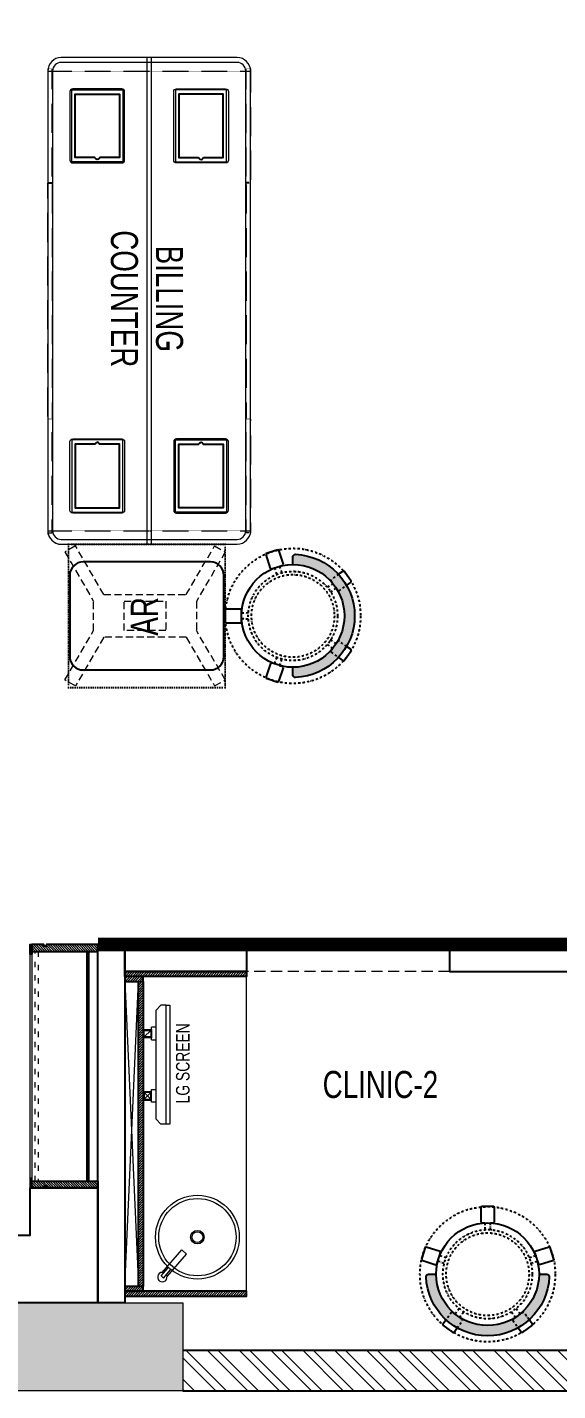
# Model space of a CAD drawing. Header units: feet. Extents: x 3060731 to 3073674, y -5462724 to -5455094.
# Drawn here: x 3068343 to 3070304, y -5462724 to -5457682 of the extents above; entities that cross this region are included whole.
import ezdxf

# ---------------------------------------------------------------- set-up
doc = ezdxf.new("R2010")
doc.units = ezdxf.units.FT
doc.header["$LTSCALE"] = 33
doc.header["$MEASUREMENT"] = 0
for name, pattern in [('a_p6_plan_L18$0$HIDDEN', [0.375, 0.25, -0.125]), ('ACAD_ISO03W100', [30, 12, -18]), ('DASHDOT2', [0.5, 0.25, -0.125, 0, -0.125]), ('DOT', [0.25, 0, -0.25]), ('HIDDEN2', [4.7624999999999975, 3.174999999999998, -1.587499999999999]), ('HIDDENX2', [0.75, 0.5, -0.25])]:
    doc.linetypes.add(name, pattern=pattern)
doc.layers.add('A-WALL', color=1, linetype='Continuous')
for name, color, linetype, lineweight in [('Column', 243, 'Continuous', 9), ('Floor-Unit', 1, 'Continuous', 13), ('HATCH', 9, 'Continuous', 9), ('LENS-CURTAIN', 5, 'a_p6_plan_L18$0$HIDDEN', 9), ('LENS-FURNITURE', 13, 'Continuous', 9), ('LENS-PARTITION', 21, 'Continuous', 25), ('LENS-TEXT', 31, 'Continuous', 5), ('LENS_DIMENSION', 193, 'Continuous', 0), ('LENS_TEXT', 31, 'Continuous', 5), ('LK-FF&E FLOOR', 1, 'Continuous', 9), ('LK-FF&E WALL', 1, 'Continuous', 9), ('LK-FLUTTED FINISH', 20, 'Continuous', 30), ('LK-IT', 3, 'Continuous', 18), ('LN-ELEVATION-1', 81, 'Continuous', 25), ('LN-ELEVATION-2', 103, 'Continuous', 20), ('LN-ELEVATION-3', 125, 'Continuous', 18), ('LN-ELEVATION-4', 145, 'Continuous', 13), ('LN-HATCH', 251, 'Continuous', 0), ('TV', 92, 'Continuous', 18)]:
    doc.layers.add(name, color=color, linetype=linetype, lineweight=lineweight)
doc.styles.add('LK TXT', font='GILC____.TTF', dxfattribs={"height": 100})
doc.styles.get("Standard").update_dxf_attribs({"font": 'GILC____.TTF'})
pattern_1 = [(45, (4208834.246730669, 1706614.740126447), (-4.490128060534575, 4.490128060534575), [])]
pattern_2 = [(45, (4209134.246730668, 1706614.740126447), (-4.490128060534575, 4.490128060534575), [])]

# ---------------------------------------------------------------- blocks, each defined once
blk = doc.blocks.new('A$C050f36e8')
at = {"layer": 'Column'}
h = blk.add_hatch(color=8, dxfattribs=at)
h.dxf.hatch_style = 1
h.paths.add_polyline_path([(-12530, 3.7252903e-09), (-12530, 585.0000000074506), (-12910, 585.0000000074506), (-12910, 3.7252903e-09)])
h.paths.add_polyline_path([(-12530, 7045), (-12530, 7630.000000003725), (-12909.99999999814, 7630.000000003725), (-12909.99999999814, 7045)])
h.paths.add_polyline_path([(-8595, 7305), (-8595, 7630.000000003725), (-9265, 7630.000000003725), (-9265, 7305)])
h.paths.add_polyline_path([(-8595, 3.7252903e-09), (-8595, 325.0000000074506), (-9265, 325.0000000074506), (-9265, 3.7252903e-09)])
h.paths.add_polyline_path([(-4755, 3.7252903e-09), (-4755, 325.0000000037253), (-5430, 325.0000000037253), (-5430, 3.7252903e-09)])
h.paths.add_polyline_path([(-4755, 7305.000000003726), (-4755, 7630.000000003725), (-5430, 7630.000000003725), (-5430, 7305.000000003726)])
h.paths.add_polyline_path([(-1395, 6990.000000003725), (-1395, 7630.000000003725), (-1645, 7630.000000003725), (-1645, 6990.000000003725)])
h.paths.add_polyline_path([(-1395, 1240.000000003725), (-1395, 1790.000000003725), (-1645, 1790.000000003725), (-1645, 1240.000000003725)])
at = {"layer": 'LN-HATCH'}
h = blk.add_hatch(dxfattribs=at)
h.set_pattern_fill('ANSI32', color=256, scale=222, angle=-90.00000000000001)
h.set_pattern_definition([(315, (-2979398.291649176, 5461559.516613895), (58.86663953378009, 58.86663953378008), []), (315, (-2979398.291649176, 5461520.272187605), (58.86663953378009, 58.86663953378008), [])])
h.paths.add_polyline_path([(-1395, 4300.000000003725), (-1395, 6990.000000003725), (-1545, 6990.000000003725), (-1545, 4300.000000003725)])
h.paths.add_polyline_path([(-1395.000000000931, 1790.000000003725), (-1395, 3130), (-1545, 3130), (-1545, 1790.000000003725)])
h.paths.add_polyline_path([(-150, 1240.000000003725), (-150, 150.0000000037253), (-585, 150.0000000037253), (-585, 3.7252903e-09), (0, 3.7252903e-09), (0, 1390.000000003725), (-1395, 1390.000000003725), (-1395, 1240.000000003725)])
h.paths.add_polyline_path([(-1185, 3.7252903e-09), (-1185, 150.0000000037253), (-2450, 150.0000000037253), (-2450, 1390.000000003725), (-2600, 1390.000000003725), (-2600, 150.0000000037253), (-4755, 150.0000000037253), (-4755, 3.7252903e-09)])
h.paths.add_polyline_path([(-1645, 7480.000000003726), (-1645, 7630.000000003725), (-4755, 7630.000000003725), (-4755, 7480.000000003726)])
h.paths.add_polyline_path([(-9265, 7480.000000003726), (-9265, 7630.000000003725), (-12530, 7630.000000003725), (-12530, 7480.000000003726)])
h.paths.add_polyline_path([(-9265, 3.7252903e-09), (-9265, 150.0000000037253), (-12530, 150.0000000037253), (-12530, 3.7252903e-09)])
at = {"layer": 'A-WALL'}
for p, q in [((-4755, 150.0000000037253), (-2600, 150.0000000037253)), ((-4755, 3.7252903e-09), (-1185, 3.7252903e-09))]:
    blk.add_line(p, q, dxfattribs=at)
at = {"layer": 'Column'}
blk.add_lwpolyline([(-4755, 325.0000000037253), (-4755, 3.7252903e-09), (-5430, 3.7252903e-09), (-5430, 325.0000000037253)], close=True, dxfattribs=at)
blk = doc.blocks.new('CLINIC SCREEN')
at = {"layer": 'TV', "ltscale": 12}
for p, q in [((-220.0000000000082, -19.41163062257681), (-200.5883693773149, 0)), ((200.5883693773149, 0), (-200.5883693773149, 0)), ((-138.5315413423604, 0), (-138.5315413423604, 15.514207008644)), ((-138.5315413423604, 15.514207008644), (-91.98892031613741, 15.514207008644)), ((-91.98892031613741, 15.514207008644), (-91.98892031613741, 0)), ((91.98892031610741, 15.514207008644), (91.98892031610741, 0)), ((91.98892031610741, 15.514207008644), (138.5315413423595, 15.514207008644)), ((138.5315413423595, 0), (138.5315413423595, 15.514207008644)), ((219.9999999999918, -19.41163062257681), (200.5883693773149, 0)), ((-220.0000000000082, -38.82326124538668), (-220.0000000000082, -19.41163062257681)), ((219.9999999999918, -38.82326124538668), (219.9999999999918, -19.41163062257681))]:
    blk.add_line(p, q, dxfattribs=at)
at = {"layer": 'TV'}
for p, q in [((-103.1090284836336, 42.85441964946222), (-127.4114311772946, 18.55201695591665)), ((-127.4114311772946, 42.85441964946222), (-103.1090284836336, 18.55201695591665)), ((102.7052824410566, 42.85441964946222), (127.007685134602, 18.55201695591665))]:
    blk.add_line(p, q, dxfattribs=at)
for points in [[(-130.4492315140169, 15.51421661919448), (-100.0712281470269, 15.51421661919448), (-100.0712281470269, 45.89221998606814), (-130.4492315140169, 45.89221998606814)], [(-127.4114311772946, 18.55201695591665), (-103.1090284836336, 18.55201695591665), (-103.1090284836336, 42.85441964946222), (-127.4114311772946, 42.85441964946222)], [(130.0454854713243, 15.51421661919448), (99.66748210433435, 15.51421661919448), (99.66748210433435, 45.89221998606814), (130.0454854713243, 45.89221998606814)], [(127.007685134602, 18.55201695591665), (102.7052824410566, 18.55201695591665), (102.7052824410566, 42.85441964946222), (127.007685134602, 42.85441964946222)]]:
    blk.add_lwpolyline(points, close=True, dxfattribs=at)
at = {"layer": 'TV', "ltscale": 12}
blk.add_lwpolyline([(-220.0000000000082, -51.71278328332107), (-220.0000000000082, -38.82326124538668), (219.9999999999918, -38.82326124538668), (219.9999999999918, -51.71278328332107)], close=True, dxfattribs=at)
at = {"layer": 'Floor-Unit', "color": 0, "ltscale": 2, "insert": (5.199680584678389, -100.4085774972336), "char_height": 50, "attachment_point": 5}
blk.add_mtext_dynamic_manual_height_columns('LG SCREEN', width=466.4796511627907, gutter_width=12.5, heights=[0], dxfattribs=at)
blk = doc.blocks.new('DR STOOL')
at = {"layer": 'HATCH'}
h = blk.add_hatch(dxfattribs=at)
h.set_pattern_fill('ANSI36', color=250, angle=-90.00000000000001)
h.set_pattern_definition([(315, (-227.8099174643867, 917.3997257252777), (6.173926083235043, -1.683798022700468), [7.9375, -1.587499999999999, 0, -1.587499999999999])])
edge = h.paths.add_edge_path()
edge.add_line((-190.0000000041909, 4.511094e-10), (-218.6899174675346, 4.511094e-10))
edge.add_arc((-218.6899174670689, 9.120000000388245), 9.119999999940092, 177.6119845363388, 269.9999999996136, ccw=False)
edge.add_arc((-1.8626451e-09, 3.565219e-10), 228.000000002257, 2.3880154632688004, 177.6119845367313, ccw=False)
edge.add_arc((218.6899174633436, 9.120000000497384), 9.120000000051716, -90.00000000034493, 2.3880154629299, ccw=False)
edge.add_line((218.6899174633436, 4.511094e-10), (190, 4.511094e-10))
edge.add_arc((-1.8626451e-09, 4.511094e-10), 190.000000001979, -1.27e-14, 180)
at = {"layer": 'LN-ELEVATION-1', "color": 1, "ltscale": 100}
for p, q in [((-128.6221585394814, 215.4841044476634), (-165.2704676063731, 189.0243927398114)), ((-124.7228340068832, 214.8545704018979), (-128.6221585394814, 215.4841044476634)), ((-112.6981821293011, 198.1996966340157), (-124.7228340068832, 214.8545704018979)), ((124.7553772013634, 214.9803744515593), (112.5488144652918, 198.2845540212292)), ((128.7014972954057, 215.5933048763618), (124.7553772013634, 214.9803744515593)), ((128.7014972954057, 215.5933048763618), (124.7553772013634, 214.9803744515593)), ((165.1911288509145, 188.915192311113), (128.7014972954057, 215.5933048763618)), ((165.1911288509145, 188.915192311113), (128.7014972954057, 215.5933048763618)), ((-165.2704676063731, 189.0243927398114), (-165.9069543029182, 185.0820035930228)), ((-165.9069543029182, 185.0820035930228), (-153.8003208162263, 168.3135803133482)), ((153.6734594982117, 168.4294150282658), (165.7973639420234, 185.0121775862135)), ((165.7973639420234, 185.0121775862135), (165.1911288509145, 188.915192311113)), ((165.7973639420234, 185.0121775862135), (165.1911288509145, 188.915192311113)), ((-191.2928382232785, -35.45407700946089), (-242.9550312487409, -52.24013893969095)), ((-187.9259491492994, -37.1695928365807), (-191.2928382232785, -35.45407700946089)), ((-184.1424400564283, -48.81403796559607), (-187.9259491492994, -37.1695928365807)), ((188.0651108901948, -36.96233201187715), (184.0504167033359, -49.19388854173303)), ((191.3981811110861, -35.27656588272658), (188.0651108901948, -36.96233201187715)), ((243.0100176925771, -52.21682526778022), (191.3981811110861, -35.27656588272658)), ((-242.9550312487409, -52.24013893969095), (-244.7482102331705, -55.75945052818861)), ((-244.7482102331705, -55.75945052818861), (-230.7800458371639, -98.74904560100549)), ((-230.7800458371639, -98.74904560100549), (-227.2218665438704, -100.5620286722478)), ((-227.2218665438704, -100.5620286722478), (-175.5596735184081, -83.7759667420105)), ((-173.8639617776498, -80.4479453730819), (-177.8421125086024, -68.2044548037811)), ((-175.5596735184081, -83.7759667420105), (-173.8639617776498, -80.4479453730819)), ((177.6922140880488, -68.56540505095472), (173.8739495249465, -80.1985000452405)), ((173.8739495249465, -80.1985000452405), (175.5794035866856, -83.5704969359358)), ((175.5794035866856, -83.5704969359358), (227.1912401677109, -100.5107563209894)), ((227.1912401677109, -100.5107563209894), (230.715890809428, -98.7280946081737)), ((230.715890809428, -98.7280946081737), (244.8123673382215, -55.78040257930116)), ((244.8123673382215, -55.78040257930116), (243.0100176925771, -52.21682526778022)), ((-22.72193054761737, -190.2142363802995), (-25.39390889601782, -192.886214728569)), ((-25.39390889601782, -192.886214728569), (-25.39390889601782, -247.2070584567482)), ((-10.47823652112856, -190.2142363802995), (-22.72193054761737, -190.2142363802995)), ((22.78362171910703, -190.2142363802995), (9.910054048988968, -190.2142363802995)), ((25.42475448176265, -192.8553691428751), (22.78362171910703, -190.2142363802995)), ((25.42475448176265, -247.1762128710543), (25.42475448176265, -192.8553691428751)), ((-25.39390889601782, -247.2070584567482), (-22.60096735274419, -250)), ((-22.60096735274419, -250), (22.60096735274419, -250)), ((22.60096735274419, -250), (25.42475448176265, -247.1762128710543))]:
    blk.add_line(p, q, dxfattribs=at)
at = {"layer": 'LN-ELEVATION-1', "linetype": 'DASHDOT2'}
for p, q in [((-153.8003208162263, 168.3135803133482), (-134.1093360339291, 141.0403694751003)), ((-92.92521573789418, 170.8129362839827), (-112.6981821293011, 198.1996966340157)), ((-103.4542870586738, 159.9154408004979), (-93.52748446213081, 167.0824927485227)), ((-88.15393704269081, 139.4771787207864), (-103.4542870586738, 159.9154408004979)), ((-93.52748446213081, 167.0824927485227), (-92.92521573789418, 170.8129362839827)), ((103.6608748426661, 159.8406005539291), (88.19885099539533, 139.4487815762331)), ((112.5488144652918, 198.2845540212292), (92.69529851106927, 171.1294289919315)), ((92.69529851106927, 171.1294289919315), (93.26858203159645, 167.4385604566923)), ((93.26858203159645, 167.4385604566923), (103.6608748426661, 159.8406005539291)), ((133.7372852512635, 141.1612321265929), (153.6734594982117, 168.4294150282658)), ((-134.1093360339291, 141.0403694751003), (-130.4219571123831, 140.4450534014686)), ((-130.4219571123831, 140.4450534014686), (-119.9844727469608, 147.9808124662595)), ((-119.9844727469608, 147.9808124662595), (-105.3687285655178, 126.9741353208374)), ((105.4096150295809, 126.94019481352), (120.1194891873747, 147.8074627162714)), ((120.1194891873747, 147.8074627162714), (130.0033113472163, 140.5812532722048)), ((130.0033113472163, 140.5812532722048), (133.7372852512635, 141.1612321265929)), ((-159.954806596972, -40.49024384317454), (-184.1424400564283, -48.81403796559607)), ((184.0504167033359, -49.19388854173303), (159.8786162491887, -40.79004861696012)), ((-177.8421125086024, -68.2044548037811), (-153.4148110738024, -60.73628028803068)), ((153.3006618716754, -61.02382378749462), (177.6922140880488, -68.56540505095472)), ((-10.92024635523557, -164.6382343793375), (-10.47823652112856, -190.2142363802995)), ((9.910054048988968, -190.2142363802995), (10.35584833659231, -164.674698740353))]:
    blk.add_line(p, q, dxfattribs=at)
at = {"layer": 'LN-ELEVATION-1', "color": 1, "ltscale": 100}
blk.add_lwpolyline([(-190.0000000023283, 0), (-218.6899174656719, 0, -0.4264743413925903), (-227.8019973598421, 9.5, -0.959166304662544), (227.8019973593764, 9.5, -0.4264743413925903), (218.6899174647406, 0), (190.0000000013969, 0)], format="xyb", dxfattribs=at)
at = {"layer": 'LN-ELEVATION-1', "linetype": 'DASHDOT2'}
for radius in [250, 165, 153]:
    blk.add_circle((0, 0), radius, dxfattribs=at)
at = {"layer": 'LN-ELEVATION-1', "color": 1, "ltscale": 100}
blk.add_circle((0, 0), 190, dxfattribs=at)
blk = doc.blocks.new('rtf')
at = {"color": 0, "linetype": 'ByBlock', "lineweight": -2}
for p, q in [((16412.5253540573, -172798.8148984113), (16452.40026456733, -172798.8148984113)), ((16412.5253540573, -172810.8148984113), (16412.5253540573, -172798.8148984113)), ((16425.26329468148, -172793.1007600746), (16535.26329468148, -172793.1007600746)), ((16535.26329468148, -172793.1007600746), (16535.26329468148, -172817.1007600746)), ((16412.5253540573, -172810.8148984113), (16452.40026456733, -172810.8148984113)), ((16425.26329468148, -172817.1007600746), (16535.26329468148, -172817.1007600746))]:
    blk.add_line(p, q, dxfattribs=at)
for centre, radius, start, end in [((16412.5253540573, -172805.1007600746), 17.5, 21.05058810897431, 340.9421780194656), ((16444.53660690578, -172804.8148984114), 9.891264419597851, 322.656233941354, 37.34376605891414)]:
    blk.add_arc(centre, radius, start, end, dxfattribs=at)
blk = doc.blocks.new('dsg')
at = {"color": 0, "linetype": 'ByBlock', "lineweight": -2}
for radius in [155, 143, 25, 20]:
    blk.add_circle((11491.5035008227, -171102.5847399924), radius, dxfattribs=at)
blk.add_blockref('rtf', (-5117.472106590168, 1702.9323767405), dxfattribs=at)
blk = doc.blocks.new('CLINIC - CABINET SINK')
at = {"layer": 'LN-HATCH', "ltscale": 0.5}
h = blk.add_hatch(dxfattribs=at)
h.set_pattern_fill('ANSI31', color=256, scale=2)
h.set_pattern_definition([(45, (4052861.500382861, 1708016.355767586), (-4.490128060534575, 4.490128060534575), [])])
h.paths.add_polyline_path([(-563.359543572413, 156.9999999999999), (564.640456427587, 156.9999999999999), (564.640456427587, 174.9999999999999), (-563.359543572413, 174.9999999999999)])
h.paths.add_polyline_path([(582.6404564275867, 225), (600.6404564275867, 225), (600.6404564275867, -225), (582.6404564275867, -225)])
h.paths.add_polyline_path([(564.640456427587, 225), (582.6404564275867, 225), (582.6404564275867, 156.9999999999999), (564.640456427587, 156.9999999999999)])
h.paths.add_polyline_path([(-581.359543572413, 225), (-599.359543572413, 225), (-599.359543572413, -225), (-581.359543572413, -225)])
h.paths.add_polyline_path([(-581.359543572413, 225), (-563.359543572413, 225), (-563.359543572413, 156.9999999999999), (-581.359543572413, 156.9999999999999)])
at = {"layer": 'LN-ELEVATION-1', "ltscale": 0.5}
for points in [[(-581.359543572413, 225), (-599.359543572413, 225), (-599.359543572413, -225), (-581.359543572413, -225)], [(-581.359543572413, 225), (-563.359543572413, 225), (-563.359543572413, 156.9999999999999), (-581.359543572413, 156.9999999999999)], [(564.640456427587, 225), (582.6404564275867, 225), (582.6404564275867, 156.9999999999999), (564.640456427587, 156.9999999999999)], [(582.6404564275867, 225), (600.6404564275867, 225), (600.6404564275867, -225), (582.6404564275867, -225)], [(-563.359543572413, 156.9999999999999), (564.640456427587, 156.9999999999999), (564.640456427587, 174.9999999999999), (-563.359543572413, 174.9999999999999)]]:
    blk.add_lwpolyline(points, close=True, dxfattribs=at)
at = {"layer": 'LN-ELEVATION-2', "ltscale": 0.5}
blk.add_line((582.6404564275867, -225), (-581.359543572413, -225), dxfattribs=at)
at = {"layer": 'LN-HATCH', "ltscale": 0.5}
for p, q in [((564.640456427587, 225), (-563.359543572413, 174.9999999999999)), ((-563.359543572413, 225), (564.640456427587, 174.9999999999999))]:
    blk.add_line(p, q, dxfattribs=at)
at = {"layer": 'LN-ELEVATION-3', "xscale": -1, "rotation": 41.1558274151866}
blk.add_blockref('dsg', (-103569.3304926871, 136346.6509754679), dxfattribs=at)
blk = doc.blocks.new('I-PAD Frame')
at = {"color": 3, "linetype": 'Continuous'}
blk.add_lwpolyline([(357868.7410323084, -232321.1361381283), (358122.7410323085, -232321.1361381283, 0.4142135623713902), (358132.7410323086, -232311.1361381283), (358132.7410323086, -232129.1361381283, 0.4142135623713902), (358122.7410323085, -232119.1361381283), (357868.7410323084, -232119.1361381283, 0.4142135623713902), (357858.7410323085, -232129.1361381283), (357858.7410323085, -232311.1361381283, 0.4142135623713902)], format="xyb", close=True, dxfattribs=at)
at = {"color": 3, "linetype": 'Continuous', "lineweight": 25}
blk.add_lwpolyline([(358113.2410323085, -232229.6755301424), (358113.2410323085, -232302.1361381283), (357878.2410323086, -232302.1361381283), (357878.2410323086, -232138.1361381283), (358113.2410323085, -232138.1361381283), (358113.2410323085, -232210.5967461141, 0.3275382217372251), (358114.6410323081, -232212.5046245168, -0.733799385757267), (358114.6410323086, -232227.7676517396, 0.3275382217372252)], format="xyb", close=True, dxfattribs=at)
blk = doc.blocks.new('Billing Counter 1800')
at = {"color": 5, "linetype": 'HIDDENX2', "ltscale": 0.025}
for p, q in [((-849.9999978118577, -374.9978339364752), (-850.0000002956948, 375)), ((849.9999976539983, -374.9978339364752), (850.0000001378356, 375))]:
    blk.add_line(p, q, dxfattribs=at)
at = {"color": 0, "linetype": 'Continuous'}
for p, q in [((850, 375), (-850, 375)), ((900, -325), (900, 325)), ((-850, -375), (850, -375))]:
    blk.add_line(p, q, dxfattribs=at)
at = {"color": 2, "linetype": 'Continuous'}
blk.add_line((849, -375), (849.9999976539983, -374.9978339364752), dxfattribs=at)
at = {"color": 2, "linetype": 'HIDDENX2', "ltscale": 0.025}
for points in [[(-857.9999984272289, 375), (-437.4115580061916, 375), (-437.4115580851212, 358), (-857.9999985061586, 358)], [(435.3333326776046, 375), (-435.2551077436656, 375), (-435.2551076647359, 358), (435.3333327565342, 358)], [(437.3333327565342, 375), (857.9217731775715, 375), (857.9217730986419, 358), (437.3333326776046, 358)], [(-857.9999984272289, -375), (-437.4115580061916, -375), (-437.4115580851212, -358), (-857.9999985061586, -358)], [(435.3333326776046, -375), (-435.2551077436656, -375), (-435.2551076647359, -358), (435.3333327563014, -358)], [(437.3333327563013, -375), (857.9217731775715, -375), (857.9217730986419, -358), (437.3333326776046, -358)]]:
    blk.add_lwpolyline(points, close=True, dxfattribs=at)
at = {"color": 5, "linetype": 'Continuous'}
for points in [[(-780.9166655030566, 97.25000000000001), (-513.9166655030567, 97.25000000000001), (-513.9166655030567, 286.25), (-780.9166655030566, 286.25)], [(780.9166655030566, 97.25000000000001), (513.9166655030567, 97.25000000000001), (513.9166655030567, 286.25), (780.9166655030566, 286.25)], [(-780.9166655030566, -97.25000000000001), (-513.9166655030567, -97.25000000000001), (-513.9166655030567, -286.25), (-780.9166655030566, -286.25)], [(780.9166655030566, -97.25000000000001), (513.9166655030567, -97.25000000000001), (513.9166655030567, -286.25), (780.9166655030566, -286.25)]]:
    blk.add_lwpolyline(points, close=True, dxfattribs=at)
at = {"color": 5, "linetype": 'HIDDENX2', "ltscale": 0.025}
blk.add_lwpolyline([(850, 8.5), (-850, 8.5), (-850, -8.5), (850, -8.5)], close=True, dxfattribs=at)
at = {"color": 0, "linetype": 'Continuous'}
for centre, radius, start, end in [((-850, 325), 50.0000000000291, 90, 180), ((849.999999999767, 325), 50.00000000005822, 0, 90), ((849.999999999767, -325), 50.0000000000291, 270, 0)]:
    blk.add_arc(centre, radius, start, end, dxfattribs=at)
at = {"layer": 'LN-ELEVATION-2'}
blk.add_line((-900, 325), (-900, -325), dxfattribs=at)
for points in [[(850, 375), (-850, 375, 0.4142135623725836), (-900, 325), (-900, -325, 0.4142135623725836), (-850, -375), (850, -375, 0.4142135623725837), (900, -325), (900, 325, 0.4142135623725836)], [(850, 357), (-850, 357, 0.4142135623730951), (-882, 325), (-882, -325, 0.4142135623730951), (-850, -357), (850, -357, 0.4142135623730951), (882, -325), (882, 325, 0.4142135623730951)]]:
    blk.add_lwpolyline(points, format="xyb", close=True, dxfattribs=at)
blk.add_lwpolyline([(-900, -8.5), (900, -8.5), (900, 8.5), (-900, 8.5)], close=True, dxfattribs=at)
blk.add_arc((-850, -325), 50.00000000005822, 180, 270, dxfattribs=at)
at = {"color": 2, "linetype": 'Continuous', "xscale": -1, "rotation": 180}
blk.add_blockref('I-PAD Frame', (-358643.1576978308, -232028.3861380983), dxfattribs=at)
at = {"color": 2, "linetype": 'Continuous', "rotation": 180}
blk.add_blockref('I-PAD Frame', (358643.1576977922, -232028.3861381579), dxfattribs=at)
at = {"color": 2, "linetype": 'Continuous'}
blk.add_blockref('I-PAD Frame', (-358643.1576978113, 232028.3861381281), dxfattribs=at)
at = {"color": 2, "linetype": 'Continuous', "xscale": -1}
blk.add_blockref('I-PAD Frame', (358643.1576978117, 232028.3861381281), dxfattribs=at)
at = {"layer": 'LENS-TEXT', "color": 0, "linetype": 'Continuous', "ltscale": 3, "insert": (-7.865375894587486, -8.871815700083971), "char_height": 100, "attachment_point": 5, "style": 'LK TXT'}
blk.add_mtext_dynamic_manual_height_columns('BILLING COUNTER', width=353.0555573365615, gutter_width=0.5, heights=[0], dxfattribs=at)
blk = doc.blocks.new('JJ SH 900')
at = {"layer": 'LN-HATCH', "ltscale": 0.5}
h = blk.add_hatch(dxfattribs=at)
h.set_pattern_fill('ANSI31', color=256, scale=50)
h.set_pattern_definition([(45, (0, 0), (-4.419417382415921, 4.419417382415921), [])])
h.paths.add_polyline_path([(-911.7948143622632, 1.45519e-11), (-911.7948143622632, -189.9999999999854), (-905.7948143622637, -189.9999999999854), (-905.7948143622637, -199.9999999999854), (-911.7948143622632, -199.9999999999854), (-911.7948143622632, -243.9999999999855), (-886.7948143622632, -243.9999999999855), (-886.7948143622632, 1.45519e-11)])
h = blk.add_hatch(dxfattribs=at)
h.set_pattern_fill('ANSI31', color=256, scale=2)
h.set_pattern_definition(pattern_1)
h.paths.add_polyline_path([(-11.79481436226342, 1.45519e-11), (-11.79481436226342, -189.9999999999854), (-17.79481436226342, -189.9999999999854), (-17.79481436226342, -199.9999999999854), (-11.79481436226342, -199.9999999999854), (-11.79481436226342, -243.9999999999855), (-36.79481436226343, -243.9999999999855), (-36.79481436226343, 1.45519e-11)])
h = blk.add_hatch(dxfattribs=at)
h.set_pattern_fill('ANSI31', color=256, scale=2)
h.set_pattern_definition(pattern_2)
h.paths.add_polyline_path([(-36.79481436224887, -40), (-886.7948143622632, -39.99999999998546), (-886.7948143622632, -33.99999999998545), (-36.79481436224887, -34)])
h = blk.add_hatch(dxfattribs=at)
h.set_pattern_fill('ANSI31', color=256, scale=2)
h.set_pattern_definition(pattern_2)
h.paths.add_polyline_path([(-876.7948143622632, -243.9999999999855), (-876.7948143622632, -249.9999999999854), (-911.7948143622632, -249.9999999999854), (-911.7948143622632, -243.9999999999855)])
h = blk.add_hatch(dxfattribs=at)
h.set_pattern_fill('ANSI31', color=256, scale=2)
h.set_pattern_definition(pattern_1)
h.paths.add_polyline_path([(-46.79481436226342, -243.9999999999855), (-46.79481436226342, -249.9999999999854), (-11.79481436226342, -249.9999999999854), (-11.79481436226342, -243.9999999999855)])
at = {"layer": 'LN-ELEVATION-1', "ltscale": 0.5}
for points in [[(-911.7948143622632, 1.45519e-11), (-911.7948143622632, -189.9999999999854), (-905.7948143622637, -189.9999999999854), (-905.7948143622637, -199.9999999999854), (-911.7948143622632, -199.9999999999854), (-911.7948143622632, -243.9999999999855), (-886.7948143622632, -243.9999999999855), (-886.7948143622632, 1.45519e-11)], [(-11.79481436226342, 1.45519e-11), (-11.79481436226342, -189.9999999999854), (-17.79481436226342, -189.9999999999854), (-17.79481436226342, -199.9999999999854), (-11.79481436226342, -199.9999999999854), (-11.79481436226342, -243.9999999999855), (-36.79481436226343, -243.9999999999855), (-36.79481436226343, 1.45519e-11)], [(-36.79481436226343, -39.99999999998546), (-886.7948143622632, -39.99999999998546), (-886.7948143622632, -33.99999999998545), (-36.79481436226343, -33.99999999998545)], [(-876.7948143622632, -243.9999999999855), (-876.7948143622632, -249.9999999999854), (-911.7948143622632, -249.9999999999854), (-911.7948143622632, -243.9999999999855)], [(-46.79481436226342, -243.9999999999855), (-46.79481436226342, -249.9999999999854), (-11.79481436226342, -249.9999999999854), (-11.79481436226342, -243.9999999999855)]]:
    blk.add_lwpolyline(points, close=True, dxfattribs=at)
at = {"layer": 'LN-ELEVATION-3', "ltscale": 0.5}
for p, q in [((-886.7948143622632, 1.45519e-11), (-36.79481436226343, 1.45519e-11)), ((-876.7948143622632, -243.9999999999855), (-46.79481436226342, -243.9999999999855)), ((-46.79481436226342, -249.9999999999854), (-876.7948143622632, -249.9999999999854))]:
    blk.add_line(p, q, dxfattribs=at)
at = {"layer": 'LN-ELEVATION-4', "linetype": 'ACAD_ISO03W100', "ltscale": 0.05}
blk.add_lwpolyline([(-886.7948143622632, -219.9999999999854), (-36.79481436226343, -219.9999999999854), (-36.79481436226343, -231.9999999999855), (-886.7948143622632, -231.9999999999855)], close=True, dxfattribs=at)
blk = doc.blocks.new('AR')
at = {"layer": 'LN-ELEVATION-2', "linetype": 'DOT', "lineweight": 25}
blk.add_lwpolyline([(0, 13.41378593863919), (530, 13.41378593863919), (530, 593.4137859386392), (0, 593.4137859386392)], close=True, dxfattribs=at)
at = {"layer": 'LN-ELEVATION-2', "lineweight": 25}
blk.add_lwpolyline([(465, 68.22063546301797), (465, 538.2206354630179, 0.4142135623730951), (415, 588.2206354630177), (115, 588.2206354630177, 0.4142135623730951), (65, 538.2206354630179), (65, 68.22063546301797, 0.4142135623730951), (115, 18.22063546301797), (415, 18.22063546301797, 0.4142135623730951)], format="xyb", close=True, dxfattribs=at)
at = {"layer": 'LN-ELEVATION-4', "linetype": 'HIDDEN2', "ltscale": 0.25}
for points in [[(185.8456009030342, 448.8780772723258), (5.888936847448348, 554.0078910568263), (28.48512306064368, 593.350836840691), (211.0874861851335, 486.6754184374586)], [(344.154399111867, 448.8780772762837), (524.1110631600021, 554.0078910947777), (501.5148769393563, 593.3508368753828), (318.9125138223171, 486.6754184374586)], [(211.0874861851335, 486.6754184376913), (318.9125138223171, 486.6754184376913)], [(185.8456009030342, 144.472759603057), (185.8456009030342, 448.8780772723258)], [(344.154399111867, 448.8780772762837), (344.154399111867, 144.4727595990989)], [(185.8456009030342, 144.472759603057), (5.888936847448348, 39.34294581855647), (28.48512306064368, 3.46917659e-08), (211.0874861851335, 106.6754184379242)], [(318.9125138223171, 106.6754184376914), (211.0874861851335, 106.6754184376914)], [(344.154399111867, 144.4727595990989), (524.1110631600021, 39.34294578060508), (501.5148769393563, 0), (318.9125138223171, 106.6754184379242)]]:
    blk.add_lwpolyline(points, dxfattribs=at)
blk.add_lwpolyline([(210.8456009030342, 373.9866790841333), (319.154399111867, 373.9866790841333), (319.154399111867, 219.3641577917151), (210.8456009030342, 219.3641577917151)], close=True, dxfattribs=at)

msp = doc.modelspace()

# ---------------------------------------------------------------- linework, layer by layer
at = {"layer": 'LENS-CURTAIN', "ltscale": 5}
msp.add_lwpolyline([(3069154.113740763, -5461074.443461715), (3069904.113740762, -5461074.443461715), (3069904.113740762, -5461174.443461715), (3069154.113740763, -5461174.443461715)], close=True, dxfattribs=at)
at = {"layer": 'LENS-PARTITION'}
for points in [[(3068704.113740762, -5462399.443461715), (3068604.113740763, -5462399.443461715), (3068604.113740763, -5461074.443461715), (3068704.113740762, -5461074.443461715)], [(3069154.113740763, -5461174.443461715), (3068704.113740762, -5461174.443461715), (3068704.113740762, -5461074.443461715), (3069154.113740763, -5461074.443461715)], [(3069904.113740762, -5461174.443461715), (3071173.861218098, -5461174.443461715), (3071173.861218098, -5461074.443461715), (3069904.113740762, -5461074.443461715)], [(3067951.656032461, -5462149.443461711), (3068354.113740762, -5462149.443461708), (3068354.113740762, -5461974.443461715), (3068604.113740763, -5461974.443461715), (3068604.113740763, -5462399.443461715), (3067951.656032461, -5462399.443461715)]]:
    msp.add_lwpolyline(points, close=True, dxfattribs=at)
at = {"layer": 'LK-FLUTTED FINISH', "linetype": 'ACAD_ISO03W100', "ltscale": 0.05, "const_width": 50}
msp.add_lwpolyline([(3069718.608695433, -5456894.443461715), (3070468.608695433, -5456894.443461715), (3070468.608695433, -5461074.443461715), (3068604.113740763, -5461074.443461715)], dxfattribs=at)

# ---------------------------------------------------------------- block references
at = {"layer": 'LENS-FURNITURE', "rotation": 180}
msp.add_blockref('DR STOOL', (3070044.974294676, -5462293.550233979), dxfattribs=at)
at = {"layer": 'LENS_DIMENSION'}
msp.add_blockref('A$C050f36e8', (3073673.861218098, -5462724.443461719), dxfattribs=at)
at = {"layer": 'LK-FF&E FLOOR', "rotation": 270}
for name, p in [('Billing Counter 1800', (3068793.861218098, -5458693.943461716)), ('AR', (3068481.947432159, -5459593.943461717)), ('DR STOOL', (3069325.361218099, -5459858.943461718))]:
    msp.add_blockref(name, p, dxfattribs=at)
at = {"layer": 'LK-FF&E WALL', "rotation": 270}
msp.add_blockref('JJ SH 900', (3068604.113740763, -5461986.238276077), dxfattribs=at)
at = {"layer": 'LK-FF&E WALL', "xscale": -1, "rotation": 90}
msp.add_blockref('CLINIC - CABINET SINK', (3068929.113740762, -5461773.803005287), dxfattribs=at)
at = {"layer": 'LK-IT', "rotation": 90.00000000000007}
msp.add_blockref('CLINIC SCREEN', (3068818.005960749, -5461518.868343914), dxfattribs=at)

# ---------------------------------------------------------------- texts
at = {"layer": 'LENS-TEXT', "color": 0, "linetype": 'Continuous', "ltscale": 3, "insert": (3068775.87677404, -5459860.600498623), "char_height": 100, "attachment_point": 5, "rotation": 89.99999999999999, "style": 'LK TXT'}
msp.add_mtext_dynamic_manual_height_columns('AR', width=237.4408088319178, gutter_width=12.5, heights=[0], dxfattribs=at)
at = {"layer": 'LENS_TEXT', "linetype": 'Continuous', "ltscale": 3, "insert": (3069648.707158831, -5461592.526097829), "char_height": 100, "attachment_point": 5}
msp.add_mtext_dynamic_manual_height_columns('CLINIC-2', width=347.5843023255814, gutter_width=0.9999999999999992, heights=[0], dxfattribs=at)

doc.saveas('drawing.dxf')
